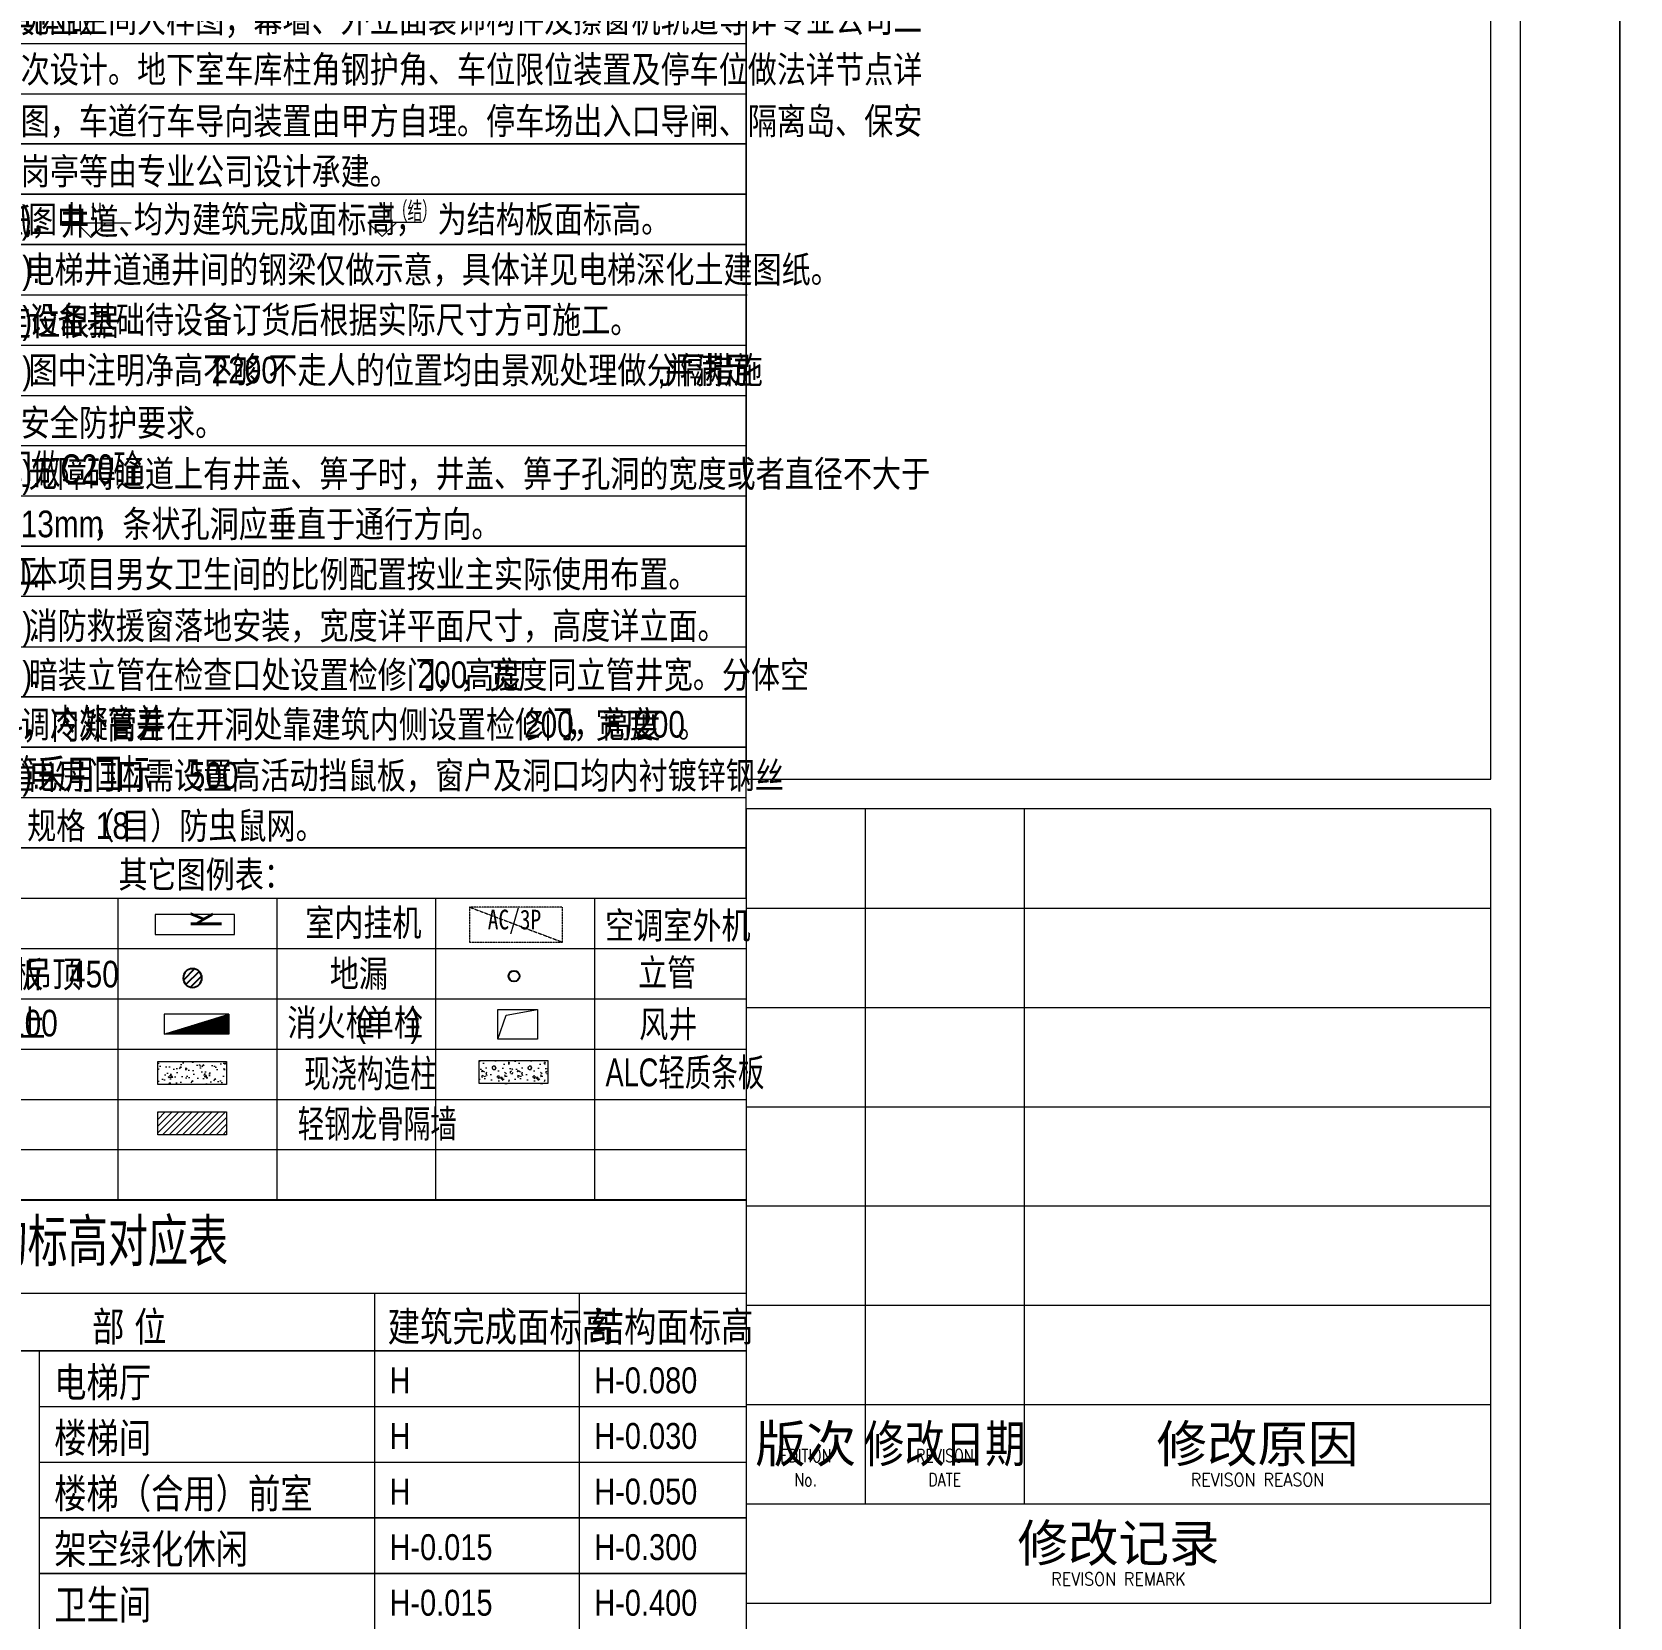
# Model space of a CAD drawing. Header units: millimetres. Extents: x 8533 to 398112, y -117646 to 105276.
# Drawn here: x 213917 to 230011, y 50654 to 66629 of the extents above; entities that cross this region are included whole.
import ezdxf

# ---------------------------------------------------------------- set-up
doc = ezdxf.new("R2010")
doc.units = ezdxf.units.MM
doc.linetypes.add('IMPORT-DASH', pattern=[3.5, 2.5, -1])
for name, color, linetype, lineweight in [('0-现浇构造外墙-CABR', 31, 'Continuous', 13), ('0-轻钢龙骨隔墙-CABR', 1, 'Continuous', 13), ('0-预制内隔墙-CABR', 6, 'Continuous', 13), ('A-int-EQU', 11, 'Continuous', 13), ('A-text', 7, 'Continuous', 13), ('A-text-DESC', 4, 'Continuous', 13), ('A1$0$TK', 4, 'Continuous', 13), ('A1$0$VHBoundary', 4, 'Continuous', 13), ('S_PS地漏', 223, 'Continuous', 25), ('S_YS重力雨水立管', 5, 'Continuous', 25), ('塔楼-ARC-10F-20250714_dwg', 8, 'Continuous', 13), ('塔楼-STR-10F-梁板-20250510_dwg', 8, 'Continuous', 13), ('说明及标高表-塔楼$0$图框内说明$0$STYLE-of$0$T', 2, 'Continuous', 13), ('说明及标高表-塔楼$0$图框内说明$0$STYLE-of$0$消防栓', 1, 'Continuous', 13)]:
    doc.layers.add(name, color=color, linetype=linetype, lineweight=lineweight)
doc.styles.add('Arial_14', font='arial.ttf', dxfattribs={"height": 3.728009})
doc.styles.add('Arial_16', font='arial.ttf', dxfattribs={"width": 0.8, "height": 3.728009})
doc.styles.add('Arial_19', font='arial.ttf', dxfattribs={"width": 0.8, "height": 372.800881})
doc.styles.add('Arial_20', font='arial.ttf', dxfattribs={"width": 0.6, "height": 223.680529})
doc.styles.add('Arial_21', font='arial.ttf', dxfattribs={"width": 0.7, "height": 372.800881})
doc.styles.add('Arial_22', font='arial.ttf', dxfattribs={"width": 0.7, "height": 349.500826})
doc.styles.add('Arial_23', font='arial.ttf', dxfattribs={"width": 0.8, "height": 335.520793})
doc.styles.add('Arial_5', font='arial.ttf', dxfattribs={"width": 0.8, "height": 326.200771})
doc.styles.add('RomanC', font='romanc__.ttf', dxfattribs={"width": 0.9, "height": 1.3})
doc.styles.add('RomanC_3', font='romanc__.ttf', dxfattribs={"width": 0.8, "height": 1.3})
doc.styles.add('宋体_2', font='', dxfattribs={"width": 0.8, "height": 300})
doc.styles.add('宋体_3', font='', dxfattribs={"width": 0.8, "height": 180})
doc.styles.add('新宋体_1', font='', dxfattribs={"width": 0.7, "height": 528.691983})
doc.styles.get('宋体_2').set_extended_font_data('SimSun')
doc.styles.get('宋体_3').set_extended_font_data('SimSun')
doc.styles.get('新宋体_1').set_extended_font_data('NSimSun')

# ---------------------------------------------------------------- blocks, each defined once
blk = doc.blocks.new('塔楼-ARC-10F-20250714_dwg_A1$0$template_31-施工图_A1_A1_0_0000_96bfb8f6bf39ce896c2a6bb48d8e90ee-2024813-10F_ARC_46_000_')
at = {"layer": 'A1$0$TK'}
for p, q in [((765, 356), (765, 286)), ((781, 356), (781, 286)), ((753, 346), (828, 346)), ((753, 336), (828, 336)), ((753, 326), (828, 326)), ((753, 316), (828, 316)), ((753, 306), (828, 306)), ((753, 296), (828, 296)), ((753, 286), (828, 286))]:
    blk.add_line(p, q, dxfattribs=at)
at = {"layer": 'A1$0$TK', "flags": 128}
for points in [[(0, 594), (841, 594), (841, 0), (0, 0)], [(25, 584), (25, 10), (831, 10), (831, 584)], [(753, 359), (828, 359), (828, 508), (753, 508)], [(753, 276), (828, 276), (828, 356), (753, 356)]]:
    blk.add_lwpolyline(points, close=True, dxfattribs=at)
at = {"layer": 'A1$0$VHBoundary', "flags": 128}
blk.add_lwpolyline([(0, 594), (841, 594), (841, 0), (0, 0)], close=True, dxfattribs=at)
at = {"layer": 'A1$0$TK', "attachment_point": 2}
for s, insert, char_height, width, line_spacing_factor, style in [('版次', (759, 293.91), 3.728, 14.0101, 0.941778, 'Arial_14'), ('修改日期', (773, 293.91), 3.728, 22.2229, 0.941778, 'Arial_16'), ('修改原因', (804.5, 293.91), 3.728, 28.0202, 0.941778, 'Arial_14'), ('EDITION\\PNo.', (759, 291.51), 1.3, 7.5676, 1.125357, 'RomanC_3'), ('REVISON\\PDATE', (773, 291.51), 1.3, 8.1569, 1.125357, 'RomanC_3'), ('REVISON REASON', (804.5, 289.07), 1.3, 18.9501, 1.125357, 'RomanC'), ('修改记录', (790.5, 283.91), 3.728, 28.0202, 0.941778, 'Arial_14'), ('REVISON REMARK', (790.5, 279.07), 1.3, 19.1982, 1.125357, 'RomanC')]:
    blk.add_mtext(s, dxfattribs=dict(at, insert=insert, char_height=char_height, width=width, line_spacing_factor=line_spacing_factor, style=style))
blk = doc.blocks.new('塔楼-ARC-10F-20250714_dwg_A1-2024814-10F_ARC_46_000_')
at = {"xscale": 100, "yscale": 100, "zscale": 100}
blk.add_blockref('塔楼-ARC-10F-20250714_dwg_A1$0$template_31-施工图_A1_A1_0_0000_96bfb8f6bf39ce896c2a6bb48d8e90ee-2024813-10F_ARC_46_000_', (78606, 14591), dxfattribs=at)
blk = doc.blocks.new('塔楼-ARC-10F-20250714_dwg_A$C27622B48-2024816-10F_ARC_46_000_')
at = {"layer": 'A-text-DESC'}
for p, q in [((-16178, 11714), (-16178, -7213)), ((-13599, 11714), (-13599, -7213)), ((-20399, 10287), (-11499, 10287)), ((-20399, 9587), (-11499, 9587))]:
    blk.add_line(p, q, dxfattribs=at)
at = {"layer": 'A-text-DESC', "flags": 128}
for points in [[(-11499, 12887), (-11499, -8613), (-30999, -8613), (-30999, 12887), (-11499, 12887)], [(-30999, 11714), (-21249, 11714), (-11499, 11714)], [(-21249, 10987), (-30999, 10987), (-21249, 10987), (-11499, 10987), (-21249, 10987), (-30150, 10987), (-30150, -8613), (-21249, -8613), (-30150, -8613)], [(-11499, 10987), (-20399, 10987), (-20399, -8613), (-11499, -8613), (-20399, -8613)], [(-11499, 8887), (-20399, 8887), (-11499, 8887)]]:
    blk.add_lwpolyline(points, dxfattribs=at)
blk.add_lwpolyline([(-11499, 8187), (-20399, 8187)], close=True, dxfattribs=at)
at = {"layer": 'A-text', "color": 4, "insert": (-25592, 12640), "char_height": 528.69, "width": 9576.96, "attachment_point": 1, "rotation": 0, "line_spacing_factor": 0.877739, "style": '新宋体_1'}
blk.add_mtext('各功能空间建筑及结构标高对应表', dxfattribs=at)
at = {"layer": 'A-text-DESC', "attachment_point": 1, "line_spacing_factor": 0.941778}
for s, insert, char_height, width, style in [('\\fArial|b0|i0|c134|p34|;\\W.8;部', (-19731, 11479), 372.8, 555.55, 'Arial_19'), ('\\fArial|b0|i0|c134|p34|;\\W.8;位', (-19202, 11479), 372.8, 555.55, 'Arial_19'), ('建筑完成面标高', (-16010, 11479), 372.8, 3888.88, 'Arial_19'), ('结构面标高', (-13442, 11479), 372.8, 2777.77, 'Arial_19'), ('电梯厅', (-20209, 10779), 372.8, 1666.66, 'Arial_19'), ('\\fArial|b0|i0|c134|p34|;\\W.8;H', (-15988, 10780), 326.2, 243.03, 'Arial_5'), ('H-0.080', (-13410, 10780), 326.2, 1701.21, 'Arial_5'), ('楼梯间', (-20209, 10079), 372.8, 1666.66, 'Arial_19'), ('\\fArial|b0|i0|c134|p34|;\\W.8;H', (-15988, 10080), 326.2, 243.03, 'Arial_5'), ('H-0.030', (-13410, 10080), 326.2, 1701.21, 'Arial_5'), ('楼梯（合用）前室', (-20209, 9379), 372.8, 4444.43, 'Arial_19'), ('\\fArial|b0|i0|c134|p34|;\\W.8;H', (-15988, 9380), 326.2, 243.03, 'Arial_5'), ('H-0.050', (-13410, 9380), 326.2, 1701.21, 'Arial_5'), ('架空绿化休闲', (-20209, 8679), 372.8, 3333.33, 'Arial_19'), ('H-0.015', (-15988, 8680), 326.2, 1701.21, 'Arial_5'), ('H-0.300', (-13410, 8680), 326.2, 1701.21, 'Arial_5'), ('卫生间', (-20209, 7979), 372.8, 1666.66, 'Arial_19'), ('H-0.015', (-15988, 7980), 326.2, 1701.21, 'Arial_5'), ('H-0.400', (-13410, 7980), 326.2, 1701.21, 'Arial_5')]:
    blk.add_mtext(s, dxfattribs=dict(at, insert=insert, char_height=char_height, width=width, style=style))
blk = doc.blocks.new('塔楼-ARC-10F-20250714_dwg__X24-2024817-10F_ARC_46_000_')
at = {"layer": '说明及标高表-塔楼$0$图框内说明$0$STYLE-of$0$消防栓'}
for p, q in [((7565, -5834), (7971, -5834)), ((7570, -5832), (7971, -5832)), ((7575, -5831), (7971, -5831)), ((7580, -5829), (7971, -5829)), ((7585, -5827), (7971, -5827)), ((7590, -5826), (7971, -5826)), ((7595, -5824), (7971, -5824)), ((7600, -5823), (7971, -5823)), ((7606, -5821), (7971, -5821)), ((7611, -5820), (7971, -5820)), ((7616, -5818), (7971, -5818)), ((7621, -5817), (7971, -5817)), ((7626, -5815), (7971, -5815)), ((7631, -5813), (7971, -5813)), ((7636, -5812), (7971, -5812)), ((7641, -5810), (7971, -5810)), ((7646, -5809), (7971, -5809)), ((7651, -5807), (7971, -5807)), ((7656, -5806), (7971, -5806)), ((7661, -5804), (7971, -5804)), ((7666, -5802), (7971, -5802)), ((7672, -5801), (7971, -5801)), ((7677, -5799), (7971, -5799)), ((7682, -5798), (7971, -5798)), ((7687, -5796), (7971, -5796)), ((7692, -5795), (7971, -5795)), ((7697, -5793), (7971, -5793)), ((7702, -5792), (7971, -5792)), ((7707, -5790), (7971, -5790)), ((7712, -5788), (7971, -5788)), ((7717, -5787), (7971, -5787)), ((7722, -5785), (7971, -5785)), ((7727, -5784), (7971, -5784)), ((7732, -5782), (7971, -5782)), ((7738, -5781), (7971, -5781)), ((7743, -5779), (7971, -5779)), ((7748, -5777), (7971, -5777)), ((7753, -5776), (7971, -5776)), ((7758, -5774), (7971, -5774)), ((7763, -5773), (7971, -5773)), ((7768, -5771), (7971, -5771)), ((7773, -5770), (7971, -5770)), ((7778, -5768), (7971, -5768)), ((7783, -5767), (7971, -5767)), ((7788, -5765), (7971, -5765)), ((7793, -5763), (7971, -5763)), ((7798, -5762), (7971, -5762)), ((7804, -5760), (7971, -5760)), ((7809, -5759), (7971, -5759)), ((7814, -5757), (7971, -5757)), ((7819, -5756), (7971, -5756)), ((7824, -5754), (7971, -5754)), ((7829, -5753), (7971, -5753)), ((7834, -5751), (7971, -5751)), ((7839, -5749), (7971, -5749)), ((7844, -5748), (7971, -5748)), ((7849, -5746), (7971, -5746)), ((7854, -5745), (7971, -5745)), ((7859, -5743), (7971, -5743)), ((7864, -5742), (7971, -5742)), ((7870, -5740), (7971, -5740)), ((7875, -5738), (7971, -5738)), ((7880, -5737), (7971, -5737)), ((7885, -5735), (7971, -5735)), ((7890, -5734), (7971, -5734)), ((7895, -5732), (7971, -5732)), ((7900, -5731), (7971, -5731)), ((7905, -5729), (7971, -5729)), ((7910, -5728), (7971, -5728)), ((7915, -5726), (7971, -5726)), ((7920, -5724), (7971, -5724)), ((7925, -5723), (7971, -5723)), ((7931, -5721), (7971, -5721)), ((7936, -5720), (7971, -5720)), ((7941, -5718), (7971, -5718)), ((7946, -5717), (7971, -5717)), ((7951, -5715), (7971, -5715)), ((7956, -5713), (7971, -5713)), ((7961, -5712), (7971, -5712)), ((7966, -5710), (7971, -5710)), ((7164, -5957), (7971, -5957)), ((7169, -5956), (7971, -5956)), ((7174, -5954), (7971, -5954)), ((7179, -5952), (7971, -5952)), ((7184, -5951), (7971, -5951)), ((7189, -5949), (7971, -5949)), ((7194, -5948), (7971, -5948)), ((7199, -5946), (7971, -5946)), ((7204, -5945), (7971, -5945)), ((7209, -5943), (7971, -5943)), ((7215, -5942), (7971, -5942)), ((7220, -5940), (7971, -5940)), ((7225, -5938), (7971, -5938)), ((7230, -5937), (7971, -5937)), ((7235, -5935), (7971, -5935)), ((7240, -5934), (7971, -5934)), ((7245, -5932), (7971, -5932)), ((7250, -5931), (7971, -5931)), ((7255, -5929), (7971, -5929)), ((7260, -5927), (7971, -5927)), ((7265, -5926), (7971, -5926)), ((7270, -5924), (7971, -5924)), ((7275, -5923), (7971, -5923)), ((7281, -5921), (7971, -5921)), ((7286, -5920), (7971, -5920)), ((7291, -5918), (7971, -5918)), ((7296, -5917), (7971, -5917)), ((7301, -5915), (7971, -5915)), ((7306, -5913), (7971, -5913)), ((7311, -5912), (7971, -5912)), ((7316, -5910), (7971, -5910)), ((7321, -5909), (7971, -5909)), ((7326, -5907), (7971, -5907)), ((7331, -5906), (7971, -5906)), ((7336, -5904), (7971, -5904)), ((7342, -5902), (7971, -5902)), ((7347, -5901), (7971, -5901)), ((7352, -5899), (7971, -5899)), ((7357, -5898), (7971, -5898)), ((7362, -5896), (7971, -5896)), ((7367, -5895), (7971, -5895)), ((7372, -5893), (7971, -5893)), ((7377, -5892), (7971, -5892)), ((7382, -5890), (7971, -5890)), ((7387, -5888), (7971, -5888)), ((7392, -5887), (7971, -5887)), ((7397, -5885), (7971, -5885)), ((7402, -5884), (7971, -5884)), ((7408, -5882), (7971, -5882)), ((7413, -5881), (7971, -5881)), ((7418, -5879), (7971, -5879)), ((7423, -5877), (7971, -5877)), ((7428, -5876), (7971, -5876)), ((7433, -5874), (7971, -5874)), ((7438, -5873), (7971, -5873)), ((7443, -5871), (7971, -5871)), ((7448, -5870), (7971, -5870)), ((7453, -5868), (7971, -5868)), ((7458, -5867), (7971, -5867)), ((7463, -5865), (7971, -5865)), ((7468, -5863), (7971, -5863)), ((7474, -5862), (7971, -5862)), ((7479, -5860), (7971, -5860)), ((7484, -5859), (7971, -5859)), ((7489, -5857), (7971, -5857)), ((7494, -5856), (7971, -5856)), ((7499, -5854), (7971, -5854)), ((7504, -5852), (7971, -5852)), ((7509, -5851), (7971, -5851)), ((7514, -5849), (7971, -5849)), ((7519, -5848), (7971, -5848)), ((7524, -5846), (7971, -5846)), ((7529, -5845), (7971, -5845)), ((7534, -5843), (7971, -5843)), ((7540, -5842), (7971, -5842)), ((7545, -5840), (7971, -5840)), ((7550, -5838), (7971, -5838)), ((7555, -5837), (7971, -5837)), ((7560, -5835), (7971, -5835))]:
    blk.add_line(p, q, dxfattribs=at)
blk = doc.blocks.new('塔楼-ARC-10F-20250714_dwg_说明及标高表-塔楼$0$图框内说明$0$STYLE-of$0$_sxhs-2024818-10F_ARC_46_000_')
at = {"layer": '说明及标高表-塔楼$0$图框内说明$0$STYLE-of$0$消防栓', "flags": 128}
blk.add_lwpolyline([(7971, -5709), (7971, -5959), (7159, -5959), (7971, -5709), (7159, -5709), (7159, -5959)], dxfattribs=at)
blk.add_blockref('塔楼-ARC-10F-20250714_dwg__X24-2024817-10F_ARC_46_000_', (0, 0))
blk = doc.blocks.new('塔楼-ARC-10F-20250714_dwg_挂式空调机-2024819-10F_ARC_46_000_')
at = {"layer": 'A-int-EQU', "flags": 128}
blk.add_lwpolyline([(200, 800), (200, 0), (0, 0), (0, 800)], close=True, dxfattribs=at)
at = {"layer": 'A-int-EQU', "color": 21, "insert": (132, 143), "char_height": 300, "width": 208.33, "attachment_point": 1, "rotation": 180, "line_spacing_factor": 0.877739, "style": '宋体_2'}
blk.add_mtext('\\f宋体|b0|i0|c134|p2|;\\W.8;k', dxfattribs=at)
blk = doc.blocks.new('塔楼-ARC-10F-20250714_dwg_挂式空调室外机01-2024820-10F_ARC_46_000_')
at = {"layer": 'A-int-EQU', "linetype": 'IMPORT-DASH', "flags": 128}
blk.add_lwpolyline([(-425, 160), (-425, -160), (425, -160), (425, 160), (-425, 160), (425, -160)], dxfattribs=at)
at = {"layer": 'A-int-EQU', "color": 21, "insert": (-259, 137), "char_height": 180, "width": 625, "attachment_point": 1, "line_spacing_factor": 0.877739, "style": '宋体_3'}
blk.add_mtext('AC/3P', dxfattribs=at)
blk = doc.blocks.new('塔楼-ARC-10F-20250714_dwg_$TwtSys$00000141-2024821-10F_ARC_46_000_')
at = {"layer": 'S_PS地漏'}
for p, q in [((-92, -21), (21, 92)), ((-66, -66), (66, 66)), ((-21, -92), (92, 21))]:
    blk.add_line(p, q, dxfattribs=at)
blk.add_circle((0, 0), 94, dxfattribs=at)
blk = doc.blocks.new('塔楼-ARC-10F-20250714_dwg_A$C24B2131A-2024826-10F_ARC_46_000_')
at = {"layer": '0-现浇构造外墙-CABR'}
h = blk.add_hatch(dxfattribs=at)
h.set_pattern_fill('FP_77', color=8, style=0, pattern_type=2)
h.set_pattern_definition([(185, (-1533042.01, -396085.36), (-146.941746, 175.118562), [23.813, -261.938]), (130, (-1533042.01, -396085.36), (-137.721963, -200.0223), [19.05, -209.55]), (235.451, (-1533054.26, -396070.76), (-284.662242, -24.902775), [20.237, -222.612]), (181.184, (-1533086.92, -396130.26), (-202.44104, 276.763006), [35.719, -392.906]), (231.636, (-1533103.8, -396107.2), (-428.53294, -8.86102), [30.356, -333.919]), (126.184, (-1533086.9, -396130.26), (-428.53333, -8.85691), [28.575, -314.325]), (156, (-1533098.14, -396096.58), (-43.618983, 224.400917), [23.813, -261.938]), (101, (-1533098.14, -396096.58), (-217.427078, -108.174513), [19.05, -209.55]), (206.451, (-1533101.78, -396077.88), (-261.044758, 116.22743), [20.238, -222.613]), (172.5, (-1533042.015, -396085.36), (-77.4664866, -72.006621), [0, -207.01, 0, -212.725, -210.344]), (172.5, (-1533042.015, -396085.36), (-77.4664866, -72.006621), [-419.735, 0, -210.344]), (142.5, (-1533042.01, -396085.36), (-147.6084, -29.487113), [0, -121.285, 0, -202.247, -80.169]), (142.5, (-1533042.01, -396085.36), (-147.6084, -29.487113), [-323.532, 0, -80.169]), (102.5, (-1532991.95, -396135.42), (-114.7831244, 124.9092324), [0, -79.375, 0, -247.65, -328.613]), (102.5, (-1532991.95, -396135.42), (-114.7831244, 124.9092324), [-327.025, 0, -328.613]), (92.5, (-1532969.5, -396157.87), (-153.402741, 108.454891), [0, -103.188, 0, -164.465, -233.363]), (92.5, (-1532969.5, -396157.87), (-153.402741, 108.454891), [-267.653, 0, -233.363])])
h.paths.add_polyline_path([(7942, -6593), (7942, -6305), (7078, -6305), (7078, -6593)], flags=0)
at = {"layer": '0-轻钢龙骨隔墙-CABR'}
h = blk.add_hatch(dxfattribs=at)
h.set_pattern_fill('FP_78', color=8, style=0, pattern_type=2)
h.set_pattern_definition([(45, (-1533042.015, -396085.357), (-42.0947738, 42.0947738), [])])
h.paths.add_polyline_path([(7942, -7226), (7942, -6938), (7078, -6938), (7078, -7226)], flags=0)
at = {"layer": '0-预制内隔墙-CABR'}
h = blk.add_hatch(dxfattribs=at)
h.set_pattern_fill('FP_76', color=8, style=0, pattern_type=2)
h.set_pattern_definition([(0, (-1532909.26, -396222.6), (225, 450), [0, -450]), (0, (-1533172.5, -396283.36), (225, 450), [0, -450]), (0, (-1533026.26, -396287.86), (225, 450), [0, -450]), (0, (-1532866.5, -396155.1), (225, 450), [0, -450]), (0, (-1533053.26, -396310.36), (225, 450), [0, -450]), (0, (-1532821.5, -395871.6), (225, 450), [0, -450]), (0, (-1532958.76, -395907.6), (225, 450), [0, -450]), (0, (-1532886.76, -395963.86), (225, 450), [0, -450]), (0, (-1533253.5, -395972.86), (225, 450), [0, -450]), (0, (-1533033, -395993.1), (225, 450), [0, -450]), (0, (-1533118.5, -396107.86), (225, 450), [0, -450]), (0, (-1533114, -396276.6), (225, 450), [0, -450]), (0, (-1532945.26, -396294.6), (225, 450), [0, -450]), (0, (-1532821.5, -396096.6), (225, 450), [0, -450]), (0, (-1533242.26, -396166.36), (225, 450), [0, -450]), (0, (-1533204, -396089.86), (225, 450), [0, -450]), (0, (-1533028.5, -396121.36), (225, 450), [0, -450]), (0, (-1533091.5, -396186.6), (225, 450), [0, -450]), (0, (-1533127.5, -396038.1), (225, 450), [0, -450]), (0, (-1533071.26, -395869.36), (225, 450), [0, -450]), (0, (-1533224.26, -396260.86), (225, 450), [0, -450]), (0, (-1532976.76, -395961.6), (225, 450), [0, -450]), (0, (-1533186, -395954.86), (225, 450), [0, -450]), (0, (-1533222, -395896.36), (225, 450), [0, -450]), (130.601, (-1532849.158, -396012.5), (-1124.99300177, 1350.0062173), [19.756, -8277.833]), (18.435, (-1532881.3, -396003.93), (1124.9994818, 450.0007054), [20.329, -2825.721]), (90, (-1532881.3, -396023.21), (225, 450), [19.286, -880.714]), (161.565, (-1532862.015, -396029.64), (-1124.9994818, 450.0007054), [20.329, -2825.721]), (53.13, (-1532862.015, -396029.64), (225.000804, 449.999598), [21.429, -2228.571]), (135, (-1532844.87, -396258.93), (-224.999964, 449.999927), [18.183, -1254.609]), (45, (-1532870.59, -396258.93), (224.999964, 449.999927), [18.183, -1254.609]), (135, (-1532857.73, -396271.78), (-224.999964, 449.999927), [18.183, -1254.609]), (45, (-1532857.73, -396271.78), (224.999964, 449.999927), [18.183, -1254.609]), (116.565, (-1533061.3, -395956.8), (0.0008, 899.99947), [23.958, -479.157]), (180, (-1533072, -395935.36), (-225, 450), [25.714, -424.286]), (63.435, (-1533108.44, -395956.8), (-0.0008, 899.99947), [23.958, -479.157]), (116.565, (-1533097.73, -395978.2), (0.0008, 899.99947), [23.958, -479.157]), (0, (-1533097.73, -395978.2), (225, 450), [25.714, -424.286]), (63.435, (-1533072, -395978.2), (-0.0008, 899.99947), [23.958, -479.157]), (107.103, (-1532892.015, -396108.928), (-675.01104086, 2249.99698013), [29.146, -12212.177]), (143.973, (-1532900.586, -396081.07), (-4275.02064364, 3149.9726477), [29.146, -6091.515]), (180, (-1532924.16, -396063.93), (-225, 450), [27.857, -422.143]), (36.027, (-1532975.586, -396081.07), (4275.02064364, 3149.9726477), [29.146, -6091.515]), (71.565, (-1532984.16, -396106.785), (675.002193, 2249.9991645), [27.105, -2818.945]), (107.103, (-1532975.586, -396134.642), (-675.01104086, 2249.99698013), [29.146, -12212.177]), (143.973, (-1532952.015, -396151.785), (-4275.02064364, 3149.9726477), [29.146, -6091.515]), (0, (-1532952, -396151.8), (225, 450), [27.857, -422.143]), (36.027, (-1532924.158, -396151.785), (4275.02064364, 3149.9726477), [29.146, -6091.515]), (71.565, (-1532900.586, -396134.64), (675.002193, 2249.9991645), [27.105, -2818.945]), (150.255, (-1532887.73, -395898.93), (-674.9991942, 450.0018962), [17.276, -3610.74]), (90, (-1532902.73, -395907.5), (225, 450), [17.143, -882.857]), (29.745, (-1532902.73, -395907.5), (674.9991942, 450.0018962), [17.276, -3610.74]), (116.565, (-1532992.73, -396218.2), (0.0008, 899.99947), [23.958, -479.157]), (168.69, (-1533003.443, -396196.785), (-2024.9993686, 450.0022334), [21.853, -4567.264]), (41.186, (-1533042.015, -396207.5), (5624.99389257, 4950.0073682), [22.779, -9544.352]), (90, (-1533042.01, -396228.93), (225, 450), [21.429, -878.571]), (138.814, (-1533024.872, -396243.928), (-5624.99389257, 4950.0073682), [22.779, -9544.352]), (16.699, (-1533024.872, -396243.928), (7425.00970317, 2249.96828774), [22.372, -9373.903]), (60.945, (-1533003.443, -396237.5), (225.0028392, 449.99809918), [22.062, -9244.005]), (109.983, (-1533181.301, -396029.642), (-1124.99410951, 3150.00185927), [25.082, -10509.148]), (155.556, (-1533189.872, -396006.071), (-2924.99906093, 1350.00222041), [25.892, -10848.849]), (24.444, (-1533237.015, -396006.071), (2924.99906093, 1350.00222041), [25.892, -10848.849]), (70.017, (-1533245.586, -396029.642), (1124.99410951, 3150.00185927), [25.082, -10509.148]), (109.983, (-1533237.015, -396053.214), (-1124.99410951, 3150.00185927), [25.082, -10509.148]), (160.017, (-1533213.443, -396061.785), (-1125.0008879, 449.9978264), [25.082, -5242.033]), (19.983, (-1533213.443, -396061.785), (1125.0008879, 449.9978264), [25.082, -5242.033]), (70.017, (-1533189.872, -396053.214), (1124.99410951, 3150.00185927), [25.082, -10509.148]), (122.005, (-1533014.16, -396070.357), (-224.9969103, 450.0015568), [20.216, -4225.076]), (18.435, (-1533044.16, -396059.64), (1124.9994818, 450.0007054), [20.329, -2825.721]), (90, (-1533044.16, -396078.93), (225, 450), [19.286, -880.714]), (161.565, (-1533024.87, -396085.36), (-1124.9994818, 450.0007054), [20.329, -2825.721]), (54.462, (-1533024.872, -396085.357), (1575.0121537, 2249.99092766), [18.434, -7723.659]), (116.565, (-1533144.87, -396179.64), (0.0008, 899.99947), [23.958, -479.157]), (180, (-1533155.6, -396158.2), (-225, 450), [23.571, -426.429]), (59.036, (-1533192.015, -396179.642), (225.00188195, 449.9986404), [24.99, -5222.867]), (120.964, (-1533179.158, -396201.07), (-225.00188195, 449.9986404), [24.99, -5222.867]), (0, (-1533179.16, -396201.07), (225, 450), [23.571, -426.429]), (63.435, (-1533155.6, -396201.07), (-0.0008, 899.99947), [23.958, -479.157])])
h.paths.add_polyline_path([(11987, -6580), (11987, -6292), (11123, -6292), (11123, -6580)], flags=0)
at = {"layer": '0-现浇构造外墙-CABR', "color": 8, "flags": 128}
blk.add_lwpolyline([(7078, -6305), (7942, -6305), (7942, -6593), (7078, -6593)], close=True, dxfattribs=at)
at = {"layer": '0-轻钢龙骨隔墙-CABR', "color": 8, "flags": 128}
blk.add_lwpolyline([(7078, -6938), (7942, -6938), (7942, -7226), (7078, -7226)], close=True, dxfattribs=at)
at = {"layer": '0-预制内隔墙-CABR', "color": 8, "flags": 128}
blk.add_lwpolyline([(11123, -6292), (11987, -6292), (11987, -6580), (11123, -6580)], close=True, dxfattribs=at)
at = {"layer": 'A-text-DESC'}
for p, q in [((-5016, 6514), (14480, 6514)), ((-5016, 5881), (14480, 5881)), ((-5017, 4615), (14482, 4615)), ((-5016, 3349), (14498, 3349)), ((-5010, 3349), (14489, 3349)), ((-5016, 2716), (14479, 2716)), ((-5019, 2083), (14481, 2083)), ((-5016, 2083), (14479, 2083)), ((-5016, 1450), (14483, 1450)), ((-5015, 817), (14484, 817)), ((-5016, -447), (14483, -447)), ((-5016, -1082), (14483, -1082)), ((-5016, -1714), (14484, -1714)), ((-5016, -2981), (14484, -2981)), ((6579, -8047), (6579, -4248)), ((8579, -8047), (8579, -4248)), ((10579, -8047), (10579, -4248)), ((12579, -8047), (12579, -4248)), ((-5016, -4881), (14484, -4881)), ((-5016, -5514), (14484, -5514)), ((-5016, -6147), (14484, -6147)), ((-5016, -6781), (14484, -6781))]:
    blk.add_line(p, q, dxfattribs=at)
at = {"layer": 'A-text-DESC', "flags": 128}
for points in [[(14484, -4248), (14484, 7779), (-5016, 7779), (-5016, -4248)], [(14479, 5248), (-5016, 5248)], [(14486, 4615), (-5016, 4615)], [(14486, 3982), (-5016, 3982)], [(14483, -1714), (-5016, -1714)], [(14484, -2348), (-5016, -2348)], [(14484, -3614), (-5016, -3614)]]:
    blk.add_lwpolyline(points, close=True, dxfattribs=at)
for points in [[(-5016, 7779), (-5016, -3614), (14484, -3614), (14484, 7779), (-5016, 7779), (14480, 7779)], [(6741, 4249), (6060, 4249), (6240, 4069), (6420, 4249)], [(10404, 4261), (9723, 4261), (9903, 4081), (10083, 4261)], [(-5016, 184), (14483, 184), (-5016, 184), (14483, 184)], [(-5016, -8047), (14484, -8047), (-5016, -8047), (-5016, -3614), (14484, -3614), (14484, -8047)], [(14484, -7414), (-5016, -7414), (-5016, -4248), (14484, -4248)]]:
    blk.add_lwpolyline(points, dxfattribs=at)
at = {"layer": 'S_YS重力雨水立管'}
blk.add_circle((11563, -5229), 68.7, dxfattribs=at)
at = {"layer": '说明及标高表-塔楼$0$图框内说明$0$STYLE-of$0$T', "flags": 128}
blk.add_lwpolyline([(11357, -6023), (11465, -5721), (11857, -5648), (11857, -6023), (11357, -6023), (11357, -5648), (11857, -5648)], dxfattribs=at)
at = {"extrusion": (0, 0, -1), "xscale": 1.249875000000002, "yscale": 1.249875000000002, "zscale": -1.249875000000002, "rotation": 270.0000002882301}
for name, p in [('塔楼-ARC-10F-20250714_dwg_挂式空调机-2024819-10F_ARC_46_000_', (-8044, -4454)), ('塔楼-ARC-10F-20250714_dwg_$TwtSys$00000141-2024821-10F_ARC_46_000_', (-7515, -5253))]:
    blk.add_blockref(name, p, dxfattribs=at)
at = {"xscale": 1.374862499825394, "yscale": 1.374862499825394, "zscale": 1.374862499825394}
blk.add_blockref('塔楼-ARC-10F-20250714_dwg_挂式空调室外机01-2024820-10F_ARC_46_000_', (11587, -4581), dxfattribs=at)
blk.add_blockref('塔楼-ARC-10F-20250714_dwg_说明及标高表-塔楼$0$图框内说明$0$STYLE-of$0$_sxhs-2024818-10F_ARC_46_000_', (0, 0))
at = {"layer": 'A-text-DESC', "attachment_point": 1, "line_spacing_factor": 0.941778}
for s, insert, char_height, width, style in [('厚，砌体填充墙构造配筋及构造柱设置具体做', (-1061, 6988), 335.52, 9999.98, 'Arial_23'), ('见卫生间大样图；幕墙、外立面装饰构件及擦窗机轨道等详专业公司二', (5352, 6988), 335.52, 15499.96, 'Arial_23'), ('次设计。地下室车库柱角钢护角、车位限位装置及停车位做法详节点详', (5352, 6355), 335.52, 15499.96, 'Arial_23'), ('图，车道行车导向装置由甲方自理。停车场出入口导闸、隔离岛、保安', (5352, 5705), 335.52, 15499.96, 'Arial_23'), ('岗亭等由专业公司设计承建。', (5352, 5072), 335.52, 6499.98, 'Arial_23'), ('本图中所有结构墙体和结构柱截面大小及定位详结构施工图纸，井道、', (-4401, 4440), 335.52, 15499.96, 'Arial_23'), ('10).', (4949, 4468), 335.5, 1000, 'Arial_23'), ('图中', (5445, 4468), 335.5, 1000, 'Arial_23'), ('\\fArial|b0|i0|c134|p34|;\\W.6;H', (6240, 4508), 223.68, 123.19, 'Arial_20'), ('均为建筑完成面标高，', (6776, 4468), 335.5, 4999.99, 'Arial_23'), ('H（结）', (9903, 4519), 223.7, 862.32, 'Arial_20'), ('为结构板面标高。', (10600, 4468), 335.5, 3999.99, 'Arial_23'), ('11).', (4955, 3835), 335.5, 1000, 'Arial_23'), ('电梯井道通井间的钢梁仅做示意，具体详见电梯深化土建图纸。', (5412, 3835), 335.52, 13999.97, 'Arial_23'), ('所有风机房等有风管留洞的墙体需结合空调专用图纸砌筑，定位根据', (-4401, 3174), 335.52, 14999.96, 'Arial_23'), ('12).', (4955, 3202), 335.5, 1000, 'Arial_23'), ('设备基础待设备订货后根据实际尺寸方可施工。', (5451, 3202), 335.52, 10499.98, 'Arial_23'), ('图中注明净高不够', (5451, 2569), 335.5, 3999.99, 'Arial_23'), ('不走人的位置均由景观处理做分隔措施', (8470, 2569), 335.52, 8499.98, 'Arial_23'), ('并满足', (13466, 2569), 335.5, 1500, 'Arial_23'), ('13).', (4955, 2569), 335.5, 1000, 'Arial_23'), ('2200', (7755, 2569), 335.5, 1000, 'Arial_23'), ('\\fArial|b0|i0|c134|p34|;\\W.8;,', (13366, 2569), 335.52, 250, 'Arial_23'), ('安全防护要求。', (5352, 1907), 335.5, 3499.99, 'Arial_23'), ('  6).除平面图标注有说明外，所有设备小间、井道及电梯井道安全门做C20砼', (-5099, 1340), 372.8, 16425.08, 'Arial_21'), ('14).', (4955, 1264), 335.5, 1000, 'Arial_23'), ('无障碍通道上有井盖、箅子时，井盖、箅子孔洞的宽度或者直径不大于', (5451, 1264), 335.52, 15499.96, 'Arial_23'), ('13mm', (5352, 632), 335.5, 1000, 'Arial_23'), ('，条状孔洞应垂直于通行方向。', (6266, 632), 335.52, 6999.98, 'Arial_23'), ('所有设备立管及留洞现场施工图时，必须与设备图纸配合施工', (-4313, 38), 335.52, 13499.97, 'Arial_23'), ('15).', (4955, 0), 335.5, 1000, 'Arial_23'), ('本项目男女卫生间的比例配置按业主实际使用布置。', (5451, 0), 335.52, 11499.97, 'Arial_23'), ('消防救援窗落地安装，宽度详平面尺寸，高度详立面。', (5451, -649), 335.52, 11999.97, 'Arial_23'), ('16).', (4955, -649), 335.5, 1000, 'Arial_23'), ('17).', (4955, -1267), 335.5, 1000, 'Arial_23'), ('暗装立管在检查口处设置检修门，高度', (5452, -1267), 335.52, 8499.98, 'Arial_23'), ('200', (10348, -1267), 335.5, 750, 'Arial_23'), ('，宽度同立管井宽。分体空', (10884, -1267), 335.52, 5999.99, 'Arial_23'), ('管留洞除注明外，中心距窗洞边200或距外墙边100，向外倾斜，内外高差', (-4380, -1865), 372.8, 15458.9, 'Arial_21'), ('调冷凝管井在开洞处靠建筑内侧设置检修门，高度', (5352, -1891), 335.52, 10999.97, 'Arial_23'), ('200', (11688, -1891), 335.5, 750, 'Arial_23'), ('，宽度', (12224, -1891), 335.5, 1500, 'Arial_23'), ('200', (13088, -1891), 335.5, 750, 'Arial_23'), ('\\fArial|b0|i0|c134|p34|;\\W.8;。', (13624, -1891), 335.52, 500, 'Arial_23'), ('20，如遇室外管线时距墙边250。穿梁和剪力墙、防火墙的套管采用国标', (-4347, -2499), 372.8, 15217.36, 'Arial_21'), ('18).', (4955, -2534), 335.5, 1000, 'Arial_23'), ('电房门口需设置', (5452, -2534), 335.5, 3499.99, 'Arial_23'), ('500', (7468, -2534), 335.5, 750, 'Arial_23'), ('高活动挡鼠板，窗户及洞口均内衬镀锌钢丝', (8004, -2534), 335.52, 9499.98, 'Arial_23'), ('规格（', (5434, -3167), 335.5, 1500, 'Arial_23'), ('18', (6298, -3167), 335.5, 500, 'Arial_23'), ('目）防虫鼠网。', (6616, -3167), 335.5, 3499.99, 'Arial_23'), ('其它图例表：', (6582, -3782), 335.5, 2999.99, 'Arial_23'), ('室内挂机', (8933, -4388), 335.5, 2000, 'Arial_23'), ('空调室外机', (12709, -4423), 335.5, 2499.99, 'Arial_23'), ('洞顶距结构板', (3439, -5036), 335.5, 2999.99, 'Arial_23'), ('吊顶', (5385, -5036), 335.5, 1000, 'Arial_23'), ('地漏', (9243, -5029), 335.5, 1000, 'Arial_23'), ('立管', (13123, -5016), 335.5, 1000, 'Arial_23'), ('450', (5961, -5036), 335.5, 750, 'Arial_23'), ('洞底距吊顶上', (3465, -5653), 335.5, 2999.99, 'Arial_23'), ('消火栓', (8710, -5646), 335.5, 1500, 'Arial_23'), ('\\fArial|b0|i0|c134|p34|;\\W.8;(', (9574, -5646), 335.52, 250, 'Arial_23'), ('单栓', (9683, -5646), 335.5, 1000, 'Arial_23'), ('\\fArial|b0|i0|c134|p34|;\\W.8;)', (10259, -5646), 335.52, 250, 'Arial_23'), ('风井', (13137, -5667), 335.5, 1000, 'Arial_23'), ('100', (5193, -5653), 335.5, 750, 'Arial_23'), ('现浇构造柱', (8920, -6279), 349.5, 2264.42, 'Arial_22'), ('ALC轻质条板', (12714, -6266), 349.5, 2490.86, 'Arial_22'), ('轻钢龙骨隔墙', (8839, -6912), 349.5, 2717.3, 'Arial_22')]:
    blk.add_mtext(s, dxfattribs=dict(at, insert=insert, char_height=char_height, width=width, style=style))
blk = doc.blocks.new('塔楼-ARC-10F-20250714_dwg-2024558-10F_ARC_46_000_')
blk.add_blockref('塔楼-ARC-10F-20250714_dwg_A1-2024814-10F_ARC_46_000_', (1084115, 555274))
at = {"xscale": 0.8, "yscale": 0.8, "zscale": 0.8}
for name, p in [('塔楼-ARC-10F-20250714_dwg_A$C24B2131A-2024826-10F_ARC_46_000_', (1226434, 607963)), ('塔楼-ARC-10F-20250714_dwg_A$C27622B48-2024816-10F_ARC_46_000_', (1247220, 591215))]:
    blk.add_blockref(name, p, dxfattribs=at)
blk = doc.blocks.new('塔楼-STR-10F-梁板-20250510_dwg-1682977-10F_STR_45_850_')
at = {"layer": 'A1$0$TK', "flags": 128}
blk.add_lwpolyline([(-16198, 738752), (67902, 738752), (67902, 679352), (-16198, 679352)], close=True, dxfattribs=at)
at = {"layer": 'A1$0$VHBoundary', "flags": 128}
blk.add_lwpolyline([(-16198, 738752), (67902, 738752), (67902, 679352), (-16198, 679352)], close=True, dxfattribs=at)

msp = doc.modelspace()

# ---------------------------------------------------------------- block references
at = {"layer": '塔楼-ARC-10F-20250714_dwg', "color": 7}
msp.add_blockref('塔楼-ARC-10F-20250714_dwg-2024558-10F_ARC_46_000_', (-1016912, -546660), dxfattribs=at)
at = {"layer": '塔楼-STR-10F-梁板-20250510_dwg', "color": 4}
msp.add_blockref('塔楼-STR-10F-梁板-20250510_dwg-1682977-10F_STR_45_850_', (246107, -656148), dxfattribs=at)

doc.saveas('drawing.dxf')
